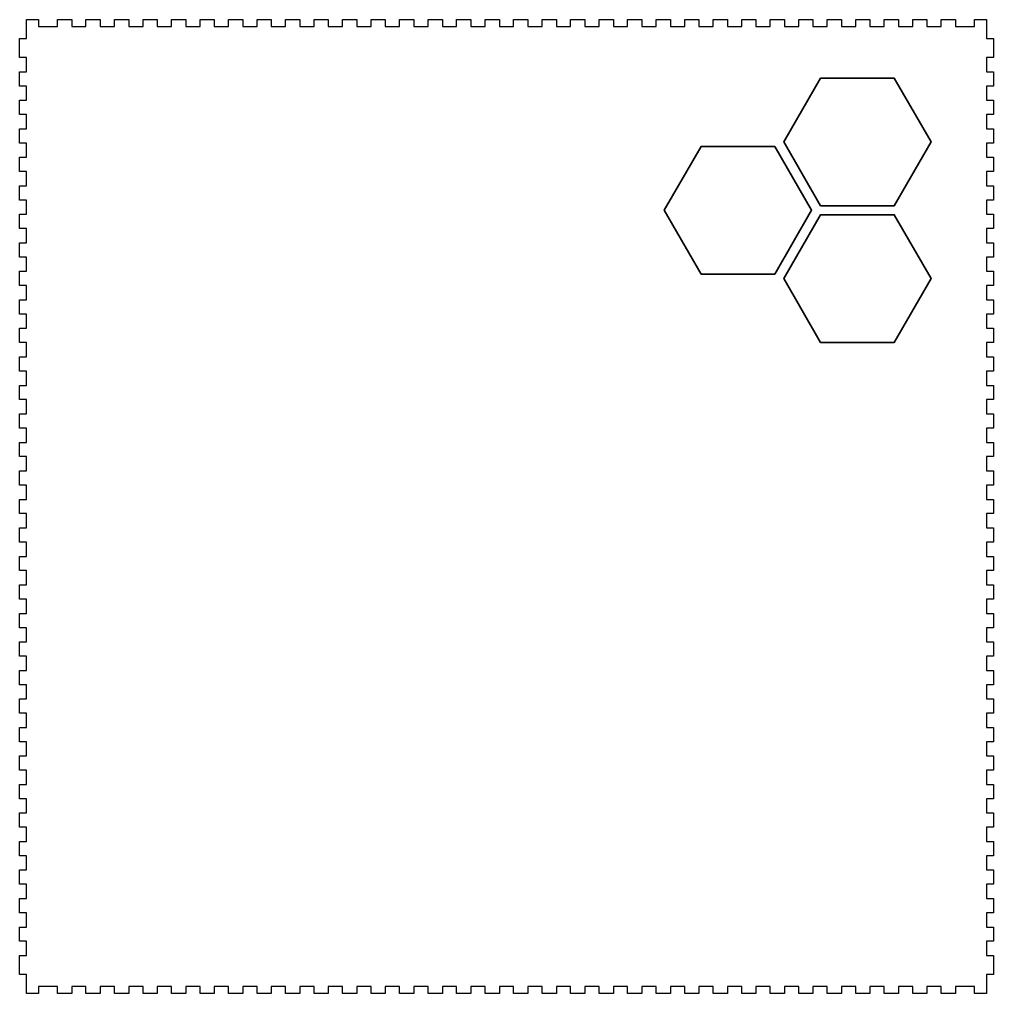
# Model space of a CAD drawing. Header units: inches. Extents: x 7 to 417, y -413 to -3.
import ezdxf

# ---------------------------------------------------------------- set-up
doc = ezdxf.new("R2010")
doc.units = ezdxf.units.IN
doc.header["$MEASUREMENT"] = 0
doc.layers.add('Calque 1', color=7, linetype='Continuous')

# ---------------------------------------------------------------- blocks, each defined once
blk = doc.blocks.new('block 2')
at = {"layer": 'Calque 1', "color": 18, "lineweight": 30, "true_color": 0x010101}
blk.add_lwpolyline([(9.77, -3.46), (14.77, -3.46), (14.77, -6.46), (22.77, -6.46), (22.77, -3.46), (28.77, -3.46), (28.77, -6.46), (34.77, -6.46), (34.77, -3.46), (40.77, -3.46), (40.77, -6.46), (46.77, -6.46), (46.77, -3.46), (52.77, -3.46), (52.77, -6.46), (58.77, -6.46), (58.77, -3.46), (64.77, -3.46), (64.77, -6.46), (70.77, -6.46), (70.77, -3.46), (76.77, -3.46), (76.77, -6.46), (82.77, -6.46), (82.77, -3.46), (88.77, -3.46), (88.77, -6.46), (94.77, -6.46), (94.77, -3.46), (100.77, -3.46), (100.77, -6.46), (106.77, -6.46), (106.77, -3.46), (112.77, -3.46), (112.77, -6.46), (118.77, -6.46), (118.77, -3.46), (124.77, -3.46), (124.77, -6.46), (130.77, -6.46), (130.77, -3.46), (136.77, -3.46), (136.77, -6.46), (142.77, -6.46), (142.77, -3.46), (148.77, -3.46), (148.77, -6.46), (154.77, -6.46), (154.77, -3.46), (160.77, -3.46), (160.77, -6.46), (166.77, -6.46), (166.77, -3.46), (172.77, -3.46), (172.77, -6.46), (178.77, -6.46), (178.77, -3.46), (184.77, -3.46), (184.77, -6.46), (190.77, -6.46), (190.77, -3.46), (196.77, -3.46), (196.77, -6.46), (202.77, -6.46), (202.77, -3.46), (208.77, -3.46), (208.77, -6.46), (214.77, -6.46), (214.77, -3.46), (220.77, -3.46), (220.77, -6.46), (226.77, -6.46), (226.77, -3.46), (232.77, -3.46), (232.77, -6.46), (238.77, -6.46), (238.77, -3.46), (244.77, -3.46), (244.77, -6.46), (250.77, -6.46), (250.77, -3.46), (256.77, -3.46), (256.77, -6.46), (262.77, -6.46), (262.77, -3.46), (268.77, -3.46), (268.77, -6.46), (274.77, -6.46), (274.77, -3.46), (280.77, -3.46), (280.77, -6.46), (286.77, -6.46), (286.77, -3.46), (292.77, -3.46), (292.77, -6.46), (298.77, -6.46), (298.77, -3.46), (304.77, -3.46), (304.77, -6.46), (310.77, -6.46), (310.77, -3.46), (316.77, -3.46), (316.77, -6.46), (322.77, -6.46), (322.77, -3.46), (328.77, -3.46), (328.77, -6.46), (334.77, -6.46), (334.77, -3.46), (340.77, -3.46), (340.77, -6.46), (346.77, -6.46), (346.77, -3.46), (352.77, -3.46), (352.77, -6.46), (358.77, -6.46), (358.77, -3.46), (364.77, -3.46), (364.77, -6.46), (370.77, -6.46), (370.77, -3.46), (376.77, -3.46), (376.77, -6.46), (382.77, -6.46), (382.77, -3.46), (388.77, -3.46), (388.77, -6.46), (394.77, -6.46), (394.77, -3.46), (400.77, -3.46), (400.77, -6.46), (408.77, -6.46), (408.77, -3.46), (413.77, -3.46), (413.77, -11.46), (416.77, -11.46), (416.77, -19.46), (413.77, -19.46), (413.77, -25.46), (416.77, -25.46), (416.77, -31.46), (413.77, -31.46), (413.77, -37.46), (416.77, -37.46), (416.77, -43.46), (413.77, -43.46), (413.77, -49.46), (416.77, -49.46), (416.77, -55.46), (413.77, -55.46), (413.77, -61.46), (416.77, -61.46), (416.77, -67.46), (413.77, -67.46), (413.77, -73.46), (416.77, -73.46), (416.77, -79.46), (413.77, -79.46), (413.77, -85.46), (416.77, -85.46), (416.77, -91.46), (413.77, -91.46), (413.77, -97.46), (416.77, -97.46), (416.77, -103.46), (413.77, -103.46), (413.77, -109.46), (416.77, -109.46), (416.77, -115.46), (413.77, -115.46), (413.77, -121.46), (416.77, -121.46), (416.77, -127.46), (413.77, -127.46), (413.77, -133.46), (416.77, -133.46), (416.77, -139.46), (413.77, -139.46), (413.77, -145.46), (416.77, -145.46), (416.77, -151.46), (413.77, -151.46), (413.77, -157.46), (416.77, -157.46), (416.77, -163.46), (413.77, -163.46), (413.77, -169.46), (416.77, -169.46), (416.77, -175.46), (413.77, -175.46), (413.77, -181.46), (416.77, -181.46), (416.77, -187.46), (413.77, -187.46), (413.77, -193.46), (416.77, -193.46), (416.77, -199.46), (413.77, -199.46), (413.77, -205.46), (416.77, -205.46), (416.77, -211.46), (413.77, -211.46), (413.77, -217.46), (416.77, -217.46), (416.77, -223.46), (413.77, -223.46), (413.77, -229.46), (416.77, -229.46), (416.77, -235.46), (413.77, -235.46), (413.77, -241.46), (416.77, -241.46), (416.77, -247.46), (413.77, -247.46), (413.77, -253.46), (416.77, -253.46), (416.77, -259.46), (413.77, -259.46), (413.77, -265.46), (416.77, -265.46), (416.77, -271.46), (413.77, -271.46), (413.77, -277.46), (416.77, -277.46), (416.77, -283.46), (413.77, -283.46), (413.77, -289.46), (416.77, -289.46), (416.77, -295.46), (413.77, -295.46), (413.77, -301.46), (416.77, -301.46), (416.77, -307.46), (413.77, -307.46), (413.77, -313.46), (416.77, -313.46), (416.77, -319.46), (413.77, -319.46), (413.77, -325.46), (416.77, -325.46), (416.77, -331.46), (413.77, -331.46), (413.77, -337.46), (416.77, -337.46), (416.77, -343.46), (413.77, -343.46), (413.77, -349.46), (416.77, -349.46), (416.77, -355.46), (413.77, -355.46), (413.77, -361.46), (416.77, -361.46), (416.77, -367.46), (413.77, -367.46), (413.77, -373.46), (416.77, -373.46), (416.77, -379.46), (413.77, -379.46), (413.77, -385.46), (416.77, -385.46), (416.77, -391.46), (413.77, -391.46), (413.77, -397.46), (416.77, -397.46), (416.77, -405.46), (413.77, -405.46), (413.77, -413.46), (408.77, -413.46), (408.77, -410.46), (400.77, -410.46), (400.77, -413.46), (394.77, -413.46), (394.77, -410.46), (388.77, -410.46), (388.77, -413.46), (382.77, -413.46), (382.77, -410.46), (376.77, -410.46), (376.77, -413.46), (370.77, -413.46), (370.77, -410.46), (364.77, -410.46), (364.77, -413.46), (358.77, -413.46), (358.77, -410.46), (352.77, -410.46), (352.77, -413.46), (346.77, -413.46), (346.77, -410.46), (340.77, -410.46), (340.77, -413.46), (334.77, -413.46), (334.77, -410.46), (328.77, -410.46), (328.77, -413.46), (322.77, -413.46), (322.77, -410.46), (316.77, -410.46), (316.77, -413.46), (310.77, -413.46), (310.77, -410.46), (304.77, -410.46), (304.77, -413.46), (298.77, -413.46), (298.77, -410.46), (292.77, -410.46), (292.77, -413.46), (286.77, -413.46), (286.77, -410.46), (280.77, -410.46), (280.77, -413.46), (274.77, -413.46), (274.77, -410.46), (268.77, -410.46), (268.77, -413.46), (262.77, -413.46), (262.77, -410.46), (256.77, -410.46), (256.77, -413.46), (250.77, -413.46), (250.77, -410.46), (244.77, -410.46), (244.77, -413.46), (238.77, -413.46), (238.77, -410.46), (232.77, -410.46), (232.77, -413.46), (226.77, -413.46), (226.77, -410.46), (220.77, -410.46), (220.77, -413.46), (214.77, -413.46), (214.77, -410.46), (208.77, -410.46), (208.77, -413.46), (202.77, -413.46), (202.77, -410.46), (196.77, -410.46), (196.77, -413.46), (190.77, -413.46), (190.77, -410.46), (184.77, -410.46), (184.77, -413.46), (178.77, -413.46), (178.77, -410.46), (172.77, -410.46), (172.77, -413.46), (166.77, -413.46), (166.77, -410.46), (160.77, -410.46), (160.77, -413.46), (154.77, -413.46), (154.77, -410.46), (148.77, -410.46), (148.77, -413.46), (142.77, -413.46), (142.77, -410.46), (136.77, -410.46), (136.77, -413.46), (130.77, -413.46), (130.77, -410.46), (124.77, -410.46), (124.77, -413.46), (118.77, -413.46), (118.77, -410.46), (112.77, -410.46), (112.77, -413.46), (106.77, -413.46), (106.77, -410.46), (100.77, -410.46), (100.77, -413.46), (94.77, -413.46), (94.77, -410.46), (88.77, -410.46), (88.77, -413.46), (82.77, -413.46), (82.77, -410.46), (76.77, -410.46), (76.77, -413.46), (70.77, -413.46), (70.77, -410.46), (64.77, -410.46), (64.77, -413.46), (58.77, -413.46), (58.77, -410.46), (52.77, -410.46), (52.77, -413.46), (46.77, -413.46), (46.77, -410.46), (40.77, -410.46), (40.77, -413.46), (34.77, -413.46), (34.77, -410.46), (28.77, -410.46), (28.77, -413.46), (22.77, -413.46), (22.77, -410.46), (14.77, -410.46), (14.77, -413.46), (9.77, -413.46), (9.77, -405.46), (6.77, -405.46), (6.77, -397.46), (9.77, -397.46), (9.77, -391.46), (6.77, -391.46), (6.77, -385.46), (9.77, -385.46), (9.77, -379.46), (6.77, -379.46), (6.77, -373.46), (9.77, -373.46), (9.77, -367.46), (6.77, -367.46), (6.77, -361.46), (9.77, -361.46), (9.77, -355.46), (6.77, -355.46), (6.77, -349.46), (9.77, -349.46), (9.77, -343.46), (6.77, -343.46), (6.77, -337.46), (9.77, -337.46), (9.77, -331.46), (6.77, -331.46), (6.77, -325.46), (9.77, -325.46), (9.77, -319.46), (6.77, -319.46), (6.77, -313.46), (9.77, -313.46), (9.77, -307.46), (6.77, -307.46), (6.77, -301.46), (9.77, -301.46), (9.77, -295.46), (6.77, -295.46), (6.77, -289.46), (9.77, -289.46), (9.77, -283.46), (6.77, -283.46), (6.77, -277.46), (9.77, -277.46), (9.77, -271.46), (6.77, -271.46), (6.77, -265.46), (9.77, -265.46), (9.77, -259.46), (6.77, -259.46), (6.77, -253.46), (9.77, -253.46), (9.77, -247.46), (6.77, -247.46), (6.77, -241.46), (9.77, -241.46), (9.77, -235.46), (6.77, -235.46), (6.77, -229.46), (9.77, -229.46), (9.77, -223.46), (6.77, -223.46), (6.77, -217.46), (9.77, -217.46), (9.77, -211.46), (6.77, -211.46), (6.77, -205.46), (9.77, -205.46), (9.77, -199.46), (6.77, -199.46), (6.77, -193.46), (9.77, -193.46), (9.77, -187.46), (6.77, -187.46), (6.77, -181.46), (9.77, -181.46), (9.77, -175.46), (6.77, -175.46), (6.77, -169.46), (9.77, -169.46), (9.77, -163.46), (6.77, -163.46), (6.77, -157.46), (9.77, -157.46), (9.77, -151.46), (6.77, -151.46), (6.77, -145.46), (9.77, -145.46), (9.77, -139.46), (6.77, -139.46), (6.77, -133.46), (9.77, -133.46), (9.77, -127.46), (6.77, -127.46), (6.77, -121.46), (9.77, -121.46), (9.77, -115.46), (6.77, -115.46), (6.77, -109.46), (9.77, -109.46), (9.77, -103.46), (6.77, -103.46), (6.77, -97.46), (9.77, -97.46), (9.77, -91.46), (6.77, -91.46), (6.77, -85.46), (9.77, -85.46), (9.77, -79.46), (6.77, -79.46), (6.77, -73.46), (9.77, -73.46), (9.77, -67.46), (6.77, -67.46), (6.77, -61.46), (9.77, -61.46), (9.77, -55.46), (6.77, -55.46), (6.77, -49.46), (9.77, -49.46), (9.77, -43.46), (6.77, -43.46), (6.77, -37.46), (9.77, -37.46), (9.77, -31.46), (6.77, -31.46), (6.77, -25.46), (9.77, -25.46), (9.77, -19.46), (6.77, -19.46), (6.77, -11.46), (9.77, -11.46), (9.77, -3.46)], dxfattribs=at)

msp = doc.modelspace()

# ---------------------------------------------------------------- linework, layer by layer
at = {"layer": 'Calque 1', "color": 18, "lineweight": 35, "true_color": 0x010101}
for points in [[(343.99, -81.89), (328.48, -55.02), (343.99, -28.16), (375.01, -28.16), (390.52, -55.02), (375.01, -81.89), (343.99, -81.89)], [(293.66, -110.64), (278.15, -83.78), (293.66, -56.92), (324.67, -56.92), (340.18, -83.78), (324.67, -110.64), (293.66, -110.64)], [(343.99, -139.4), (328.48, -112.54), (343.99, -85.68), (375.01, -85.68), (390.52, -112.54), (375.01, -139.4), (343.99, -139.4)]]:
    msp.add_lwpolyline(points, dxfattribs=at)

# ---------------------------------------------------------------- block references
at = {"layer": 'Calque 1'}
msp.add_blockref('block 2', (0, 0), dxfattribs=at)

doc.saveas('drawing.dxf')
